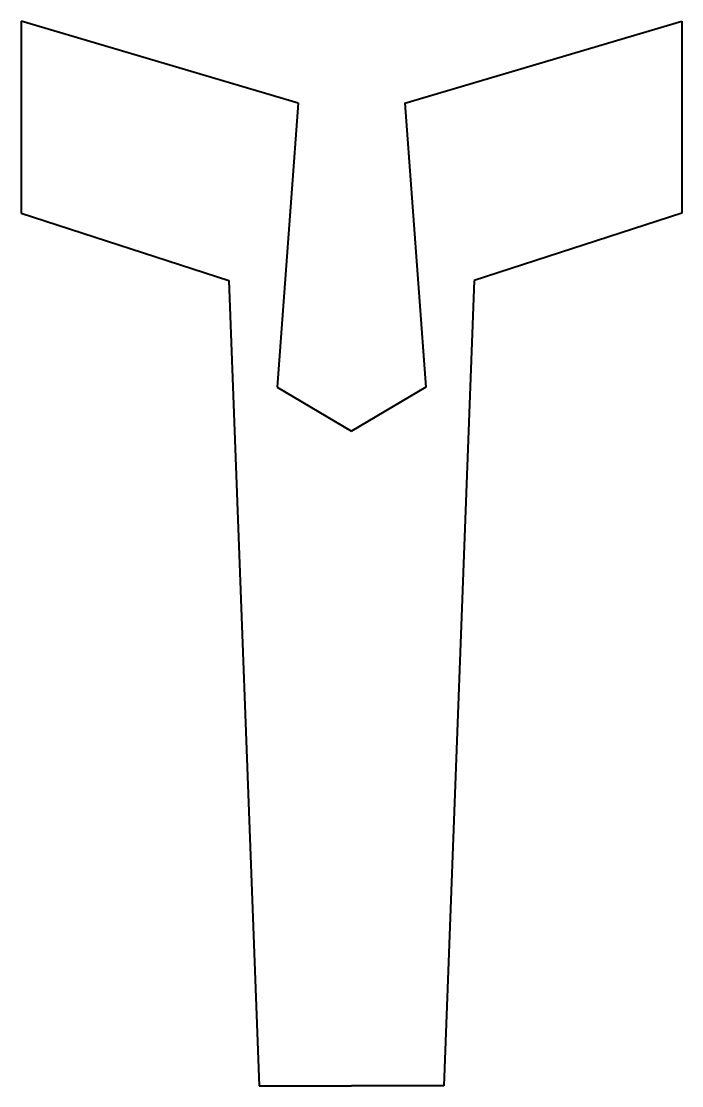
# Model space of a CAD drawing. Header units: inches. Extents: x -78 to 78, y -146 to 104.
import ezdxf

# ---------------------------------------------------------------- set-up
doc = ezdxf.new("R2010")
doc.units = ezdxf.units.IN
doc.header["$MEASUREMENT"] = 0
doc.layers.add('Visible', color=7, linetype='Continuous', lineweight=40)

msp = doc.modelspace()

# ---------------------------------------------------------------- linework, layer by layer
at = {"layer": 'Visible'}
for p, q in [((-12.5, 84.87), (-77.57, 104.13)), ((-77.57, 104.13), (-77.57, 87.51)), ((12.5, 84.87), (77.57, 104.13)), ((77.57, 104.13), (77.57, 87.51)), ((-77.57, 87.51), (-77.57, 59.03)), ((77.57, 87.51), (77.57, 59.03)), ((-12.5, 84.87), (-17.5, 18.17)), ((12.5, 84.87), (17.5, 18.17)), ((-77.57, 59.03), (-28.85, 43.22)), ((77.57, 59.03), (28.85, 43.22)), ((-28.85, 43.22), (-21.67, -145.87)), ((28.85, 43.22), (21.67, -145.87)), ((-17.5, 18.17), (0, 7.9)), ((17.5, 18.17), (0, 7.9)), ((-21.67, -145.87), (0, -145.87)), ((21.67, -145.87), (0, -145.87))]:
    msp.add_line(p, q, dxfattribs=at)

doc.saveas('drawing.dxf')
